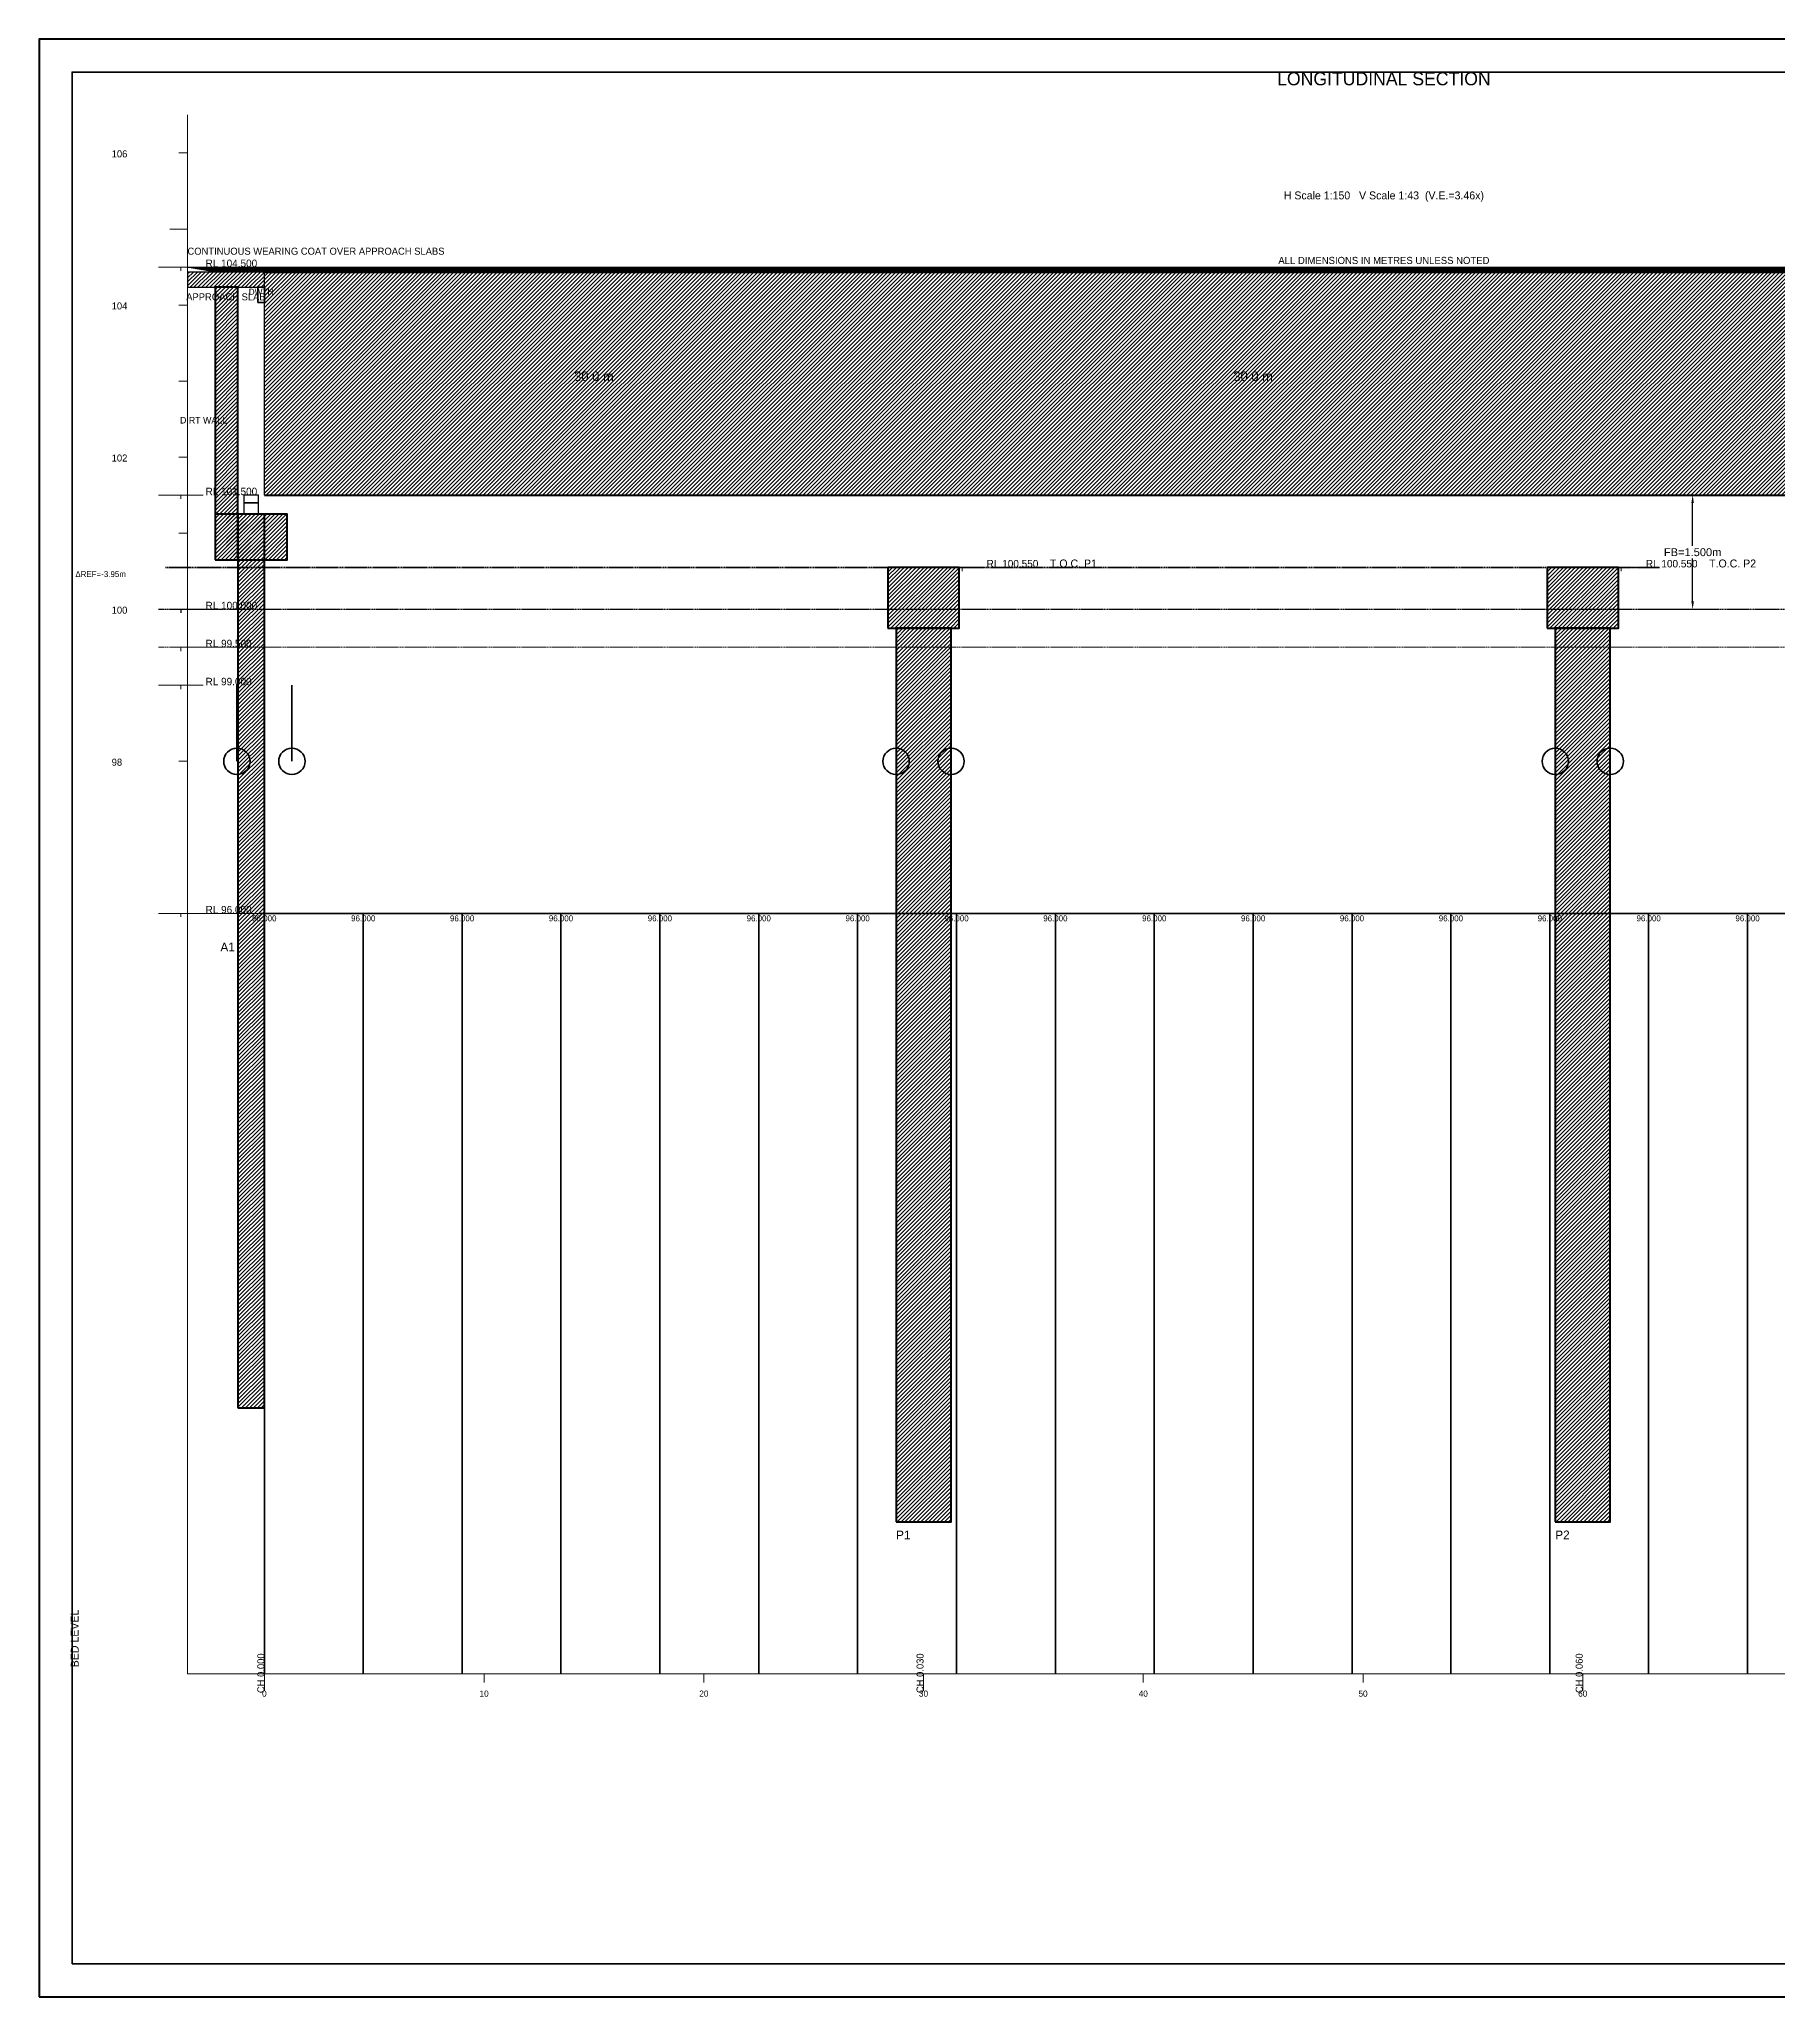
# Model space of a CAD drawing. Header units: metres. Extents: x 0 to 841, y 0 to 594.
# Drawn here: x 0 to 528, y 0 to 594 of the extents above; entities that cross this region are included whole.
import ezdxf
from ezdxf.enums import TextEntityAlignment as Align

# ---------------------------------------------------------------- set-up
doc = ezdxf.new("R2010")
doc.units = ezdxf.units.M
doc.linetypes.add('DASHED', pattern=[0.5, 0.375, -0.125])
doc.linetypes.add('DASHED2', pattern=[0.25, 0.1875, -0.0625])
for name, color, linetype, lineweight in [('ABUT-PROF', 4, 'Continuous', 50), ('BORDER-INNER', 7, 'Continuous', 35), ('BORDER-OUTER', 7, 'Continuous', 70), ('CIVIL-CHAINAGE', 7, 'Continuous', 18), ('CIVIL-GROUND', 3, 'Continuous', 35), ('CIVIL-HFL', 5, 'DASHED', 25), ('CIVIL-LWL', 4, 'DASHED', 18), ('CIVIL-ROAD', 7, 'Continuous', 25), ('CIVIL-SCOUR', 1, 'DASHED2', 18), ('DIM-CHAINAGE', 3, 'Continuous', 18), ('DIM-LEVEL', 3, 'Continuous', 18), ('DIM-LINEAR', 3, 'Continuous', 18), ('FOUND-PILE', 4, 'Continuous', 35), ('STRUC-HATCHING', 8, 'Continuous', 18), ('STRUC-SECTION', 2, 'Continuous', 35), ('SUB-ABUT', 3, 'Continuous', 35), ('SUB-BEARING', 5, 'Continuous', 25), ('SUB-DIRT-WALL', 3, 'Continuous', 35), ('SUB-PIER', 2, 'Continuous', 35), ('SUPER-DECK', 2, 'Continuous', 50), ('SUPER-WEARING', 8, 'Continuous', 25), ('TEXT-GENERAL', 7, 'Continuous', 18), ('TEXT-HEADER', 7, 'Continuous', 25), ('TEXT-LEVEL', 5, 'Continuous', 18), ('TEXT-SPEC', 7, 'Continuous', 13)]:
    doc.layers.add(name, color=color, linetype=linetype, lineweight=lineweight)
doc.styles.add('BRIDGE_STD', font='Arial.ttf')
doc.dimstyles.new('pmb100', dxfattribs={"dimtxt": 2.5, "dimasz": 0.9375, "dimexe": 2.5, "dimexo": 2.5, "dimtad": 0, "dimtih": 1, "dimdec": 0, "dimtxsty": 'BRIDGE_STD', "dimcen": 2.5, "dimazin": 3, "dimtfac": 1, "dimtmove": 0, "dimatfit": 3})

msp = doc.modelspace()

# ---------------------------------------------------------------- hatches: boundary and pattern name
at = {"layer": 'STRUC-HATCHING'}
h = msp.add_hatch(dxfattribs=at)
h.set_pattern_fill('ANSI31', scale=0.266667)
h.paths.add_polyline_path([(45, 518.74), (68.33, 518.74), (68.33, 523.35), (45, 523.35)])
h = msp.add_hatch(dxfattribs=at)
h.set_pattern_fill('ANSI31', scale=0.2666667)
h.paths.add_polyline_path([(68.33, 455.63), (668.33, 455.63), (668.33, 523.35), (68.33, 523.35)])
h = msp.add_hatch(dxfattribs=at)
h.set_pattern_fill('ANSI31', scale=0.266667)
h.paths.add_polyline_path([(53.41, 436.02), (60.33, 436.02), (60.33, 518.74), (53.41, 518.74)])
h = msp.add_hatch(dxfattribs=at)
h.set_pattern_fill('ANSI31', scale=0.266667)
h.paths.add_polyline_path([(53.41, 436.02), (75.26, 436.02), (75.26, 449.87), (53.41, 449.87)])
h = msp.add_hatch(dxfattribs=at)
h.set_pattern_fill('ANSI31', scale=0.266667)
h.paths.add_polyline_path([(60.33, 178.76), (68.33, 178.76), (68.33, 449.87), (60.33, 449.87)])
h = msp.add_hatch(dxfattribs=at)
h.set_pattern_fill('ANSI31', scale=0.266667)
h.paths.add_polyline_path([(257.5, 415.26), (279.17, 415.26), (279.17, 433.71), (257.5, 433.71)])
h = msp.add_hatch(dxfattribs=at)
h.set_pattern_fill('ANSI31', scale=0.266667)
h.paths.add_polyline_path([(457.5, 415.26), (479.17, 415.26), (479.17, 433.71), (457.5, 433.71)])
h = msp.add_hatch(dxfattribs=at)
h.set_pattern_fill('ANSI31', scale=0.266667)
h.paths.add_polyline_path([(260, 144.15), (276.67, 144.15), (276.67, 415.26), (260, 415.26)])
h = msp.add_hatch(dxfattribs=at)
h.set_pattern_fill('ANSI31', scale=0.266667)
h.paths.add_polyline_path([(460, 144.15), (476.67, 144.15), (476.67, 415.26), (460, 415.26)])
at = {"layer": 'SUPER-WEARING'}
h = msp.add_hatch(dxfattribs=at)
h.set_pattern_fill('SOLID')
h.paths.add_polyline_path([(45, 524.85), (691.67, 524.85), (683, 523.35), (53.67, 523.35)])

# ---------------------------------------------------------------- linework, layer by layer
at = {"layer": 'ABUT-PROF', "lineweight": 35}
msp.add_lwpolyline([(66.33, 514.12), (68.33, 514.12), (68.33, 518.74), (66.33, 518.74), (66.33, 514.12)], dxfattribs=at)
at = {"layer": 'BORDER-INNER'}
msp.add_lwpolyline([(10, 10), (831, 10), (831, 584), (10, 584), (10, 10)], dxfattribs=at)
at = {"layer": 'BORDER-OUTER'}
msp.add_lwpolyline([(0, 0), (841, 0), (841, 594), (0, 594), (0, 0)], dxfattribs=at)
at = {"layer": 'CIVIL-CHAINAGE'}
for p, q in [((45, 98), (668.33, 98)), ((68.33, 98), (68.33, 95.33)), ((68.33, 96), (68.33, 92.8)), ((135, 98), (135, 95.33)), ((201.67, 98), (201.67, 95.33)), ((268.33, 98), (268.33, 95.33)), ((268.33, 96), (268.33, 92.8)), ((335, 98), (335, 95.33)), ((401.67, 98), (401.67, 95.33)), ((468.33, 98), (468.33, 95.33)), ((468.33, 96), (468.33, 92.8))]:
    msp.add_line(p, q, dxfattribs=at)
at = {"layer": 'CIVIL-GROUND', "color": 3}
for p, q in [((67, 328.73), (69.67, 328.73)), ((97, 328.73), (99.67, 328.73)), ((127, 328.73), (129.67, 328.73)), ((157, 328.73), (159.67, 328.73)), ((187, 328.73), (189.67, 328.73)), ((217, 328.73), (219.67, 328.73)), ((247, 328.73), (249.67, 328.73)), ((277, 328.73), (279.67, 328.73)), ((307, 328.73), (309.67, 328.73)), ((337, 328.73), (339.67, 328.73)), ((367, 328.73), (369.67, 328.73)), ((397, 328.73), (399.67, 328.73)), ((427, 328.73), (429.67, 328.73)), ((457, 328.73), (459.67, 328.73)), ((487, 328.73), (489.67, 328.73)), ((517, 328.73), (519.67, 328.73))]:
    msp.add_line(p, q, dxfattribs=at)
at = {"layer": 'CIVIL-GROUND', "color": 8, "linetype": 'DASHED2'}
for p, q in [((68.33, 328.73), (68.33, 98)), ((98.33, 328.73), (98.33, 98)), ((128.33, 328.73), (128.33, 98)), ((158.33, 328.73), (158.33, 98)), ((188.33, 328.73), (188.33, 98)), ((218.33, 328.73), (218.33, 98)), ((248.33, 328.73), (248.33, 98)), ((278.33, 328.73), (278.33, 98)), ((308.33, 328.73), (308.33, 98)), ((338.33, 328.73), (338.33, 98)), ((368.33, 328.73), (368.33, 98)), ((398.33, 328.73), (398.33, 98)), ((428.33, 328.73), (428.33, 98)), ((458.33, 328.73), (458.33, 98)), ((488.33, 328.73), (488.33, 98)), ((518.33, 328.73), (518.33, 98))]:
    msp.add_line(p, q, dxfattribs=at)
at = {"layer": 'CIVIL-GROUND', "color": 3}
msp.add_lwpolyline([(68.33, 328.73), (98.33, 328.73), (128.33, 328.73), (158.33, 328.73), (188.33, 328.73), (218.33, 328.73), (248.33, 328.73), (278.33, 328.73), (308.33, 328.73), (338.33, 328.73), (368.33, 328.73), (398.33, 328.73), (428.33, 328.73), (458.33, 328.73), (488.33, 328.73), (518.33, 328.73), (548.33, 328.73), (578.33, 328.73), (608.33, 328.73), (638.33, 328.73), (668.33, 328.73)], dxfattribs=at)
at = {"layer": 'CIVIL-HFL'}
for p, q in [((36.2, 421.02), (49.8, 421.02)), ((43, 421.02), (43, 419.89))]:
    msp.add_line(p, q, dxfattribs=at)
at = {"layer": 'CIVIL-HFL', "color": 5}
msp.add_line((45, 421.02), (668.33, 421.02), dxfattribs=at)
at = {"layer": 'CIVIL-LWL'}
for p, q in [((36.2, 409.49), (49.8, 409.49)), ((43, 409.49), (43, 408.35))]:
    msp.add_line(p, q, dxfattribs=at)
at = {"layer": 'CIVIL-LWL', "color": 4}
msp.add_line((45, 409.49), (668.33, 409.49), dxfattribs=at)
at = {"layer": 'CIVIL-ROAD', "lineweight": 25}
msp.add_lwpolyline([(45, 518.74), (68.33, 518.74), (68.33, 523.35), (45, 523.35), (45, 518.74)], dxfattribs=at)
at = {"layer": 'CIVIL-SCOUR'}
for p, q in [((36.2, 328.73), (49.8, 328.73)), ((43, 328.73), (43, 327.6))]:
    msp.add_line(p, q, dxfattribs=at)
at = {"layer": 'CIVIL-SCOUR', "color": 1}
msp.add_line((45, 328.73), (668.33, 328.73), dxfattribs=at)
at = {"layer": 'DIM-LEVEL'}
for p, q in [((45, 98), (45, 571)), ((42.33, 559.46), (45, 559.46)), ((39.67, 536.39), (45, 536.39)), ((36.2, 524.85), (49.8, 524.85)), ((43, 524.85), (43, 523.72)), ((42.33, 513.32), (45, 513.32)), ((42.33, 490.24), (45, 490.24)), ((42.33, 467.17), (45, 467.17)), ((36.2, 455.63), (49.8, 455.63)), ((43, 455.63), (43, 454.5)), ((42.33, 444.1), (45, 444.1)), ((273.2, 433.71), (286.8, 433.71)), ((280, 433.71), (280, 432.58)), ((473.2, 433.71), (486.8, 433.71)), ((480, 433.71), (480, 432.58)), ((39.67, 421.02), (45, 421.02)), ((36.2, 397.95), (49.8, 397.95)), ((42.33, 397.95), (45, 397.95)), ((43, 397.95), (43, 396.82)), ((42.33, 374.88), (45, 374.88))]:
    msp.add_line(p, q, dxfattribs=at)
at = {"layer": 'FOUND-PILE', "lineweight": 35}
for p, q in [((60, 374.88), (60, 397.95)), ((76.67, 374.88), (76.67, 397.95)), ((260, 374.88), (260, 397.95)), ((276.67, 374.88), (276.67, 397.95)), ((460, 374.88), (460, 397.95)), ((476.67, 374.88), (476.67, 397.95))]:
    msp.add_line(p, q, dxfattribs=at)
at = {"layer": 'FOUND-PILE'}
for centre in [(60, 374.88), (76.67, 374.88), (260, 374.88), (276.67, 374.88), (460, 374.88), (476.67, 374.88)]:
    msp.add_circle(centre, 4, dxfattribs=at)
at = {"layer": 'STRUC-SECTION', "color": 8, "linetype": 'DASHED'}
for p in [(291.67, 433.71), (491.67, 433.71)]:
    msp.add_line(p, (38.33, 433.71), dxfattribs=at)
at = {"layer": 'SUB-ABUT', "lineweight": 30}
msp.add_lwpolyline([(62.13, 449.87), (66.53, 449.87), (66.53, 453.33), (62.13, 453.33), (62.13, 449.87)], dxfattribs=at)
at = {"layer": 'SUB-ABUT', "lineweight": 40}
for points in [[(53.41, 436.02), (75.26, 436.02), (75.26, 449.87), (53.41, 449.87), (53.41, 436.02)], [(60.33, 178.76), (68.33, 178.76), (68.33, 449.87), (60.33, 449.87), (60.33, 178.76)]]:
    msp.add_lwpolyline(points, dxfattribs=at)
at = {"layer": 'SUB-BEARING', "lineweight": 30}
msp.add_lwpolyline([(62.13, 453.33), (66.53, 453.33), (66.53, 455.63), (62.13, 455.63), (62.13, 453.33)], dxfattribs=at)
at = {"layer": 'SUB-DIRT-WALL', "lineweight": 40}
msp.add_lwpolyline([(53.41, 436.02), (60.33, 436.02), (60.33, 518.74), (53.41, 518.74), (53.41, 436.02)], dxfattribs=at)
at = {"layer": 'SUB-PIER', "lineweight": 40}
for points in [[(257.5, 415.26), (279.17, 415.26), (279.17, 433.71), (257.5, 433.71), (257.5, 415.26)], [(457.5, 415.26), (479.17, 415.26), (479.17, 433.71), (457.5, 433.71), (457.5, 415.26)], [(260, 144.15), (276.67, 144.15), (276.67, 415.26), (260, 415.26), (260, 144.15)], [(460, 144.15), (476.67, 144.15), (476.67, 415.26), (460, 415.26), (460, 144.15)]]:
    msp.add_lwpolyline(points, dxfattribs=at)
at = {"layer": 'SUPER-DECK'}
for p, q in [((68.33, 523.35), (668.33, 523.35)), ((68.33, 455.63), (668.33, 455.63))]:
    msp.add_line(p, q, dxfattribs=at)
at = {"layer": 'SUPER-DECK', "lineweight": 25}
msp.add_line((68.33, 455.63), (68.33, 523.35), dxfattribs=at)
at = {"layer": 'SUPER-WEARING', "lineweight": 25}
msp.add_lwpolyline([(45, 524.85), (691.67, 524.85), (683, 523.35), (53.67, 523.35), (45, 524.85)], dxfattribs=at)

# ---------------------------------------------------------------- texts
at = {"layer": 'DIM-CHAINAGE'}
for s, p in [('CH 0.000', (68.33, 92.16)), ('CH 0.030', (268.33, 92.16)), ('CH 0.060', (468.33, 92.16))]:
    msp.add_text(s, height=2.133, rotation=90, dxfattribs=at).set_placement(p)
at = {"layer": 'TEXT-GENERAL'}
for p in [(168.33, 490.24), (368.33, 490.24)]:
    msp.add_text('30.0 m', height=2.933, dxfattribs=at).set_placement(p, align=Align.CENTER)
for s, p in [('A1', (55, 317.2)), ('P1', (260, 138.81)), ('P2', (460, 138.81))]:
    msp.add_text(s, height=2.667, dxfattribs=at).set_placement(p)
at = {"layer": 'TEXT-HEADER'}
msp.add_text('LONGITUDINAL SECTION', height=4, dxfattribs=at).set_placement((408, 580), align=Align.CENTER)
for s, p in [('T.O.C. P1', (306.67, 433.71)), ('T.O.C. P2', (506.67, 433.71))]:
    msp.add_text(s, height=2.4, dxfattribs=at).set_placement(p)
at = {"layer": 'TEXT-LEVEL'}
for s, height, p in [('106', 2.133, (22, 558.13)), ('RL 104.500', 2.267, (50.48, 524.85)), ('104', 2.133, (22, 511.98)), ('102', 2.133, (22, 465.84)), ('RL 101.500', 2.267, (50.48, 455.63)), ('RL 100.550', 2.267, (287.48, 433.71)), ('RL 100.550', 2.267, (487.48, 433.71)), ('100', 2.133, (22, 419.69)), ('RL 100.000', 2.267, (50.48, 421.02)), ('RL 99.500', 2.267, (50.48, 409.49)), ('RL 99.000', 2.267, (50.48, 397.95)), ('98', 2.133, (22, 373.54)), ('RL 96.000', 2.267, (50.48, 328.73))]:
    msp.add_text(s, height=height, dxfattribs=at).set_placement(p)
at = {"layer": 'TEXT-LEVEL', "color": 8}
for p in [(68.33, 326.33), (98.33, 326.33), (128.33, 326.33), (158.33, 326.33), (188.33, 326.33), (218.33, 326.33), (248.33, 326.33), (278.33, 326.33), (308.33, 326.33), (338.33, 326.33), (368.33, 326.33), (398.33, 326.33), (428.33, 326.33), (458.33, 326.33), (488.33, 326.33), (518.33, 326.33)]:
    msp.add_text('96.000', height=1.8, dxfattribs=at).set_placement(p, align=Align.CENTER)
at = {"layer": 'TEXT-LEVEL'}
msp.add_text('BED LEVEL', height=2.4, rotation=90, dxfattribs=at).set_placement((12, 100))
for s, height, p in [('0', 1.87, (68.33, 91.07)), ('10', 1.867, (135, 91.07)), ('20', 1.867, (201.67, 91.07)), ('30', 1.867, (268.33, 91.07)), ('40', 1.867, (335, 91.07)), ('50', 1.867, (401.67, 91.07)), ('60', 1.867, (468.33, 91.07))]:
    msp.add_text(s, height=height, dxfattribs=at).set_placement(p, align=Align.CENTER)
at = {"layer": 'TEXT-SPEC'}
for s, height, p in [('H Scale 1:150   V Scale 1:43  (V.E.=3.46x)', 2.4, (408, 545.39)), ('APPROACH SLAB', 2.1333, (56.67, 514.74))]:
    msp.add_text(s, height=height, dxfattribs=at).set_placement(p, align=Align.CENTER)
at = {"layer": 'TEXT-SPEC', "color": 8}
for s, height, p in [('CONTINUOUS WEARING COAT OVER APPROACH SLABS', 2.1333, (45, 528.59)), ('ΔREF=-3.95m', 1.8, (11, 430.78)), ('ΔREF=-3.95m', 1.8, (11, 430.78))]:
    msp.add_text(s, height=height, dxfattribs=at).set_placement(p)
msp.add_text('ALL DIMENSIONS IN METRES UNLESS NOTED', height=2.16, dxfattribs=at).set_placement((408, 525.78), align=Align.CENTER)
at = {"layer": 'TEXT-SPEC', "color": 4}
msp.add_text('DWTH', height=1.867, dxfattribs=at).set_placement((67.33, 516.43), align=Align.CENTER)
at = {"layer": 'TEXT-SPEC'}
msp.add_text('DIRT WALL', height=2, dxfattribs=at).set_placement((42.74, 477.38))

# ---------------------------------------------------------------- dimensions: what is measured, and where the dimension line sits
at = {"layer": 'DIM-LINEAR'}
msp.add_linear_dim(base=(501.67, 421.02), p1=(488.33, 421.02), p2=(488.33, 455.63), angle=90, text='FB=1.500m', dimstyle='pmb100', override={"dimtxt": 2.4, "dimasz": 2.4, "dimgap": 0.96, "dimclrt": 3}, dxfattribs=at).render()

doc.saveas('drawing.dxf')
